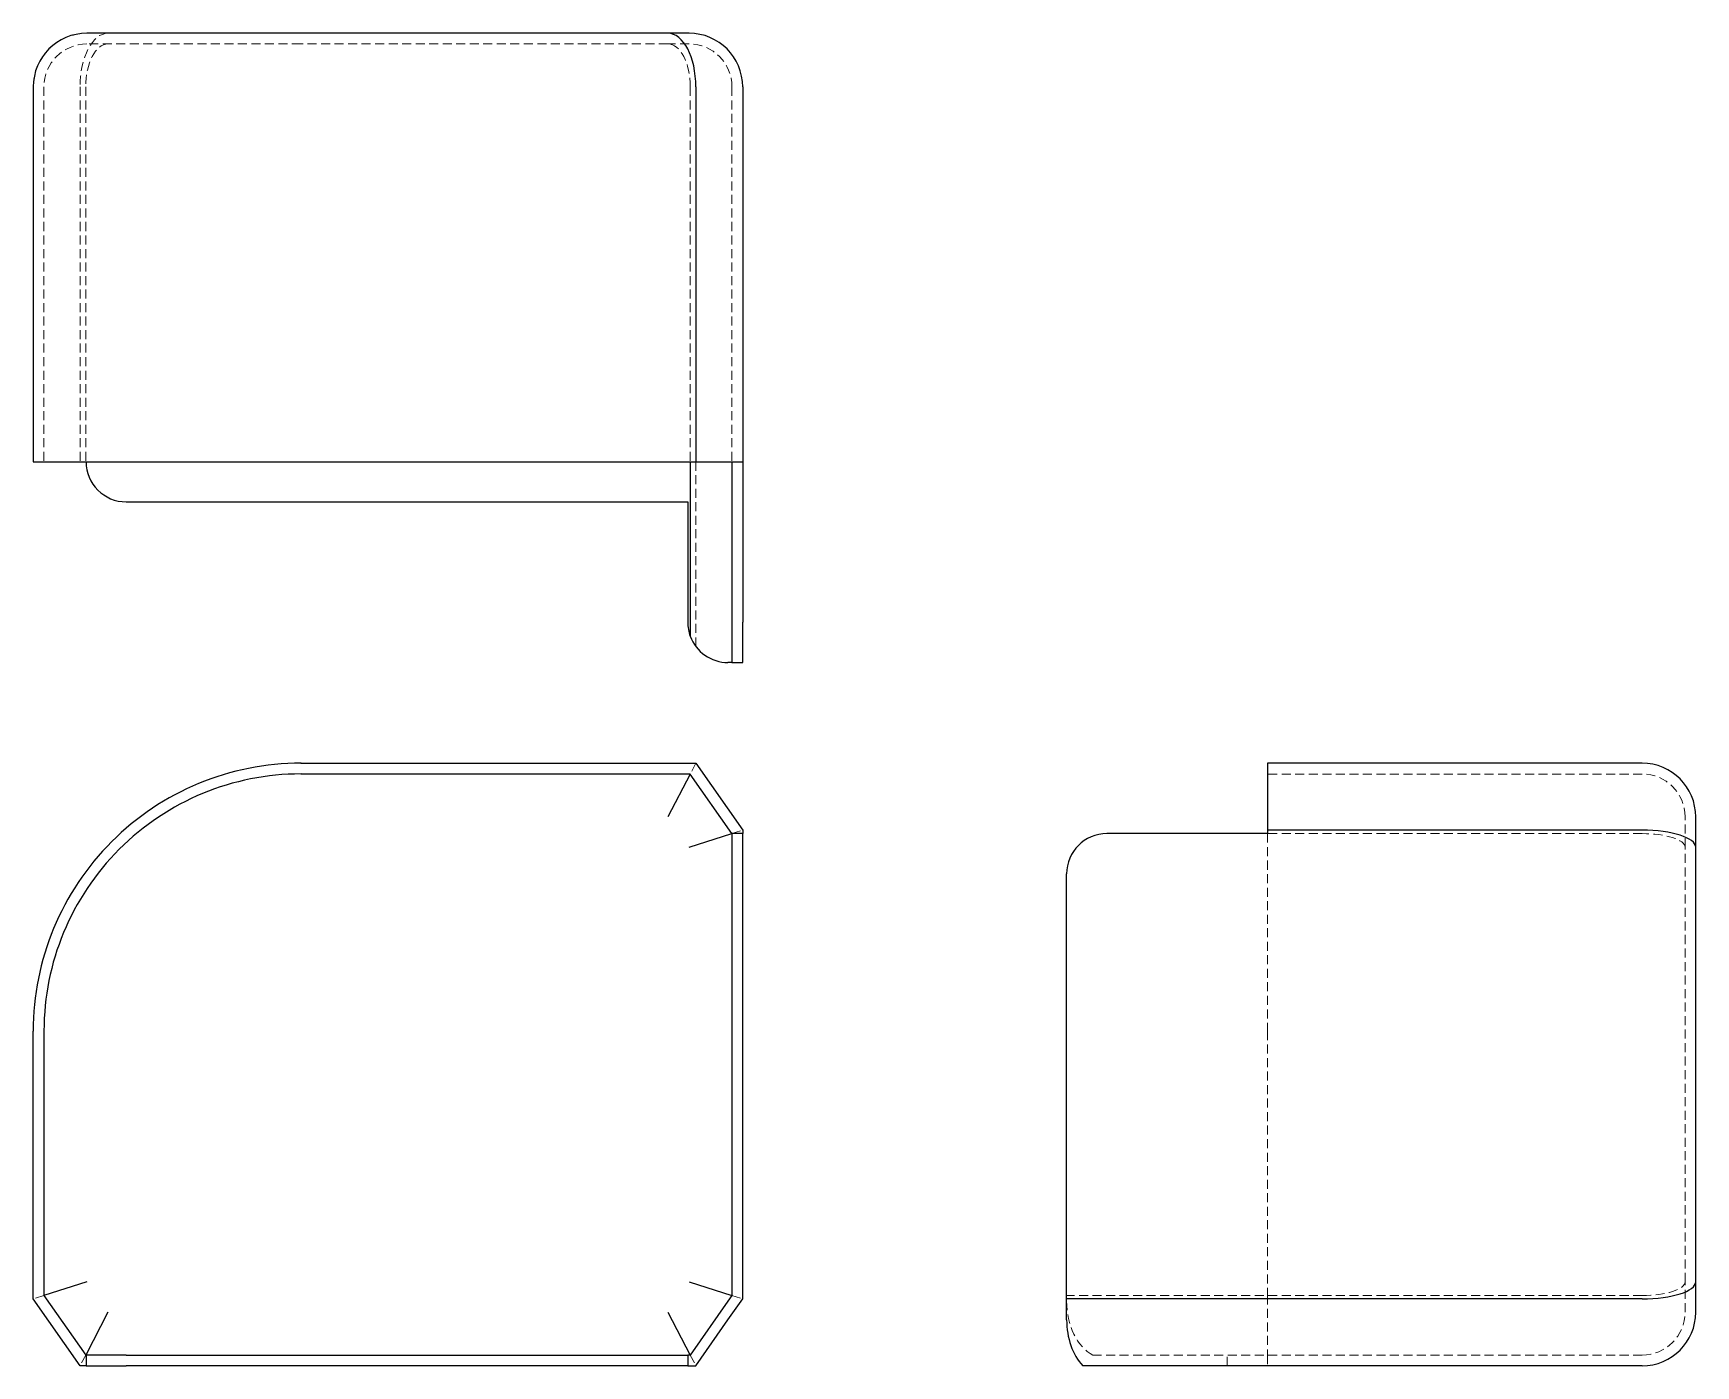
# Model space of a CAD drawing. Header units: millimetres. Extents: x 33 to 267, y 15 to 202.
import ezdxf

# ---------------------------------------------------------------- set-up
doc = ezdxf.new("R2010")
doc.units = ezdxf.units.MM
doc.linetypes.add('HIDDEN', pattern=[1.905, 1.27, -0.635])

msp = doc.modelspace()

# ---------------------------------------------------------------- linework, layer by layer
at = {"color": 7, "linetype": 'Continuous', "lineweight": 25}
for p, q in [((70.74, 202.34), (40.55, 202.34)), ((122.47, 202.34), (70.74, 202.34)), ((125.45, 202.34), (122.47, 202.34)), ((33, 194.79), (33, 141.96)), ((126.4, 194.79), (126.4, 141.96)), ((133, 194.79), (133, 141.96)), ((33, 141.96), (70.74, 141.96)), ((70.74, 141.96), (126.4, 141.96)), ((125.61, 141.96), (125.61, 117.37)), ((126.4, 141.96), (133, 141.96)), ((131.49, 141.96), (131.49, 119.32)), ((133, 141.96), (133, 119.32)), ((46.11, 136.3), (125.26, 136.3)), ((125.26, 136.3), (125.26, 119.32)), ((131.49, 119.32), (131.49, 113.66)), ((133, 113.66), (133, 119.32)), ((131.49, 113.66), (130.92, 113.66)), ((131.49, 113.66), (133, 113.66)), ((70.74, 99.45), (126.4, 99.45)), ((126.4, 99.45), (133, 90.02)), ((259.79, 99.45), (206.96, 99.45)), ((206.96, 99.45), (206.96, 90.02)), ((125.61, 97.94), (70.74, 97.94)), ((125.61, 97.94), (122.47, 91.91)), ((131.49, 89.54), (125.61, 97.94)), ((267.34, 87.64), (267.34, 91.91)), ((125.45, 87.64), (131.49, 89.54)), ((133, 89.54), (131.49, 89.54)), ((131.49, 89.54), (131.49, 83.88)), ((133, 90.02), (133, 89.54)), ((133, 83.88), (133, 89.54)), ((206.96, 89.54), (184.32, 89.54)), ((259.79, 90.02), (206.96, 90.02)), ((206.96, 90.02), (206.96, 89.54)), ((267.34, 26.36), (267.34, 87.64)), ((131.49, 83.88), (131.49, 24.46)), ((133, 23.98), (133, 83.88)), ((178.66, 23.98), (178.66, 83.88)), ((33, 23.98), (33, 61.72)), ((34.51, 61.72), (34.51, 24.46)), ((40.55, 26.36), (34.51, 24.46)), ((125.45, 26.36), (131.49, 24.46)), ((267.34, 22.09), (267.34, 26.36)), ((39.6, 14.55), (33, 23.98)), ((34.51, 24.46), (40.39, 16.06)), ((130.92, 23.65), (125.61, 16.06)), ((131.49, 24.46), (130.92, 23.65)), ((130.92, 21.02), (133, 23.98)), ((178.66, 21.02), (178.66, 23.98)), ((259.79, 23.98), (178.66, 23.98)), ((43.53, 22.09), (40.39, 16.06)), ((122.47, 22.09), (125.61, 16.06)), ((126.4, 14.55), (130.92, 21.02)), ((40.45, 14.55), (39.6, 14.55)), ((40.39, 16.06), (40.45, 16.06)), ((40.45, 16.06), (40.45, 14.55)), ((46.11, 16.06), (40.45, 16.06)), ((40.45, 14.55), (46.11, 14.55)), ((46.11, 16.06), (125.26, 16.06)), ((125.26, 14.55), (46.11, 14.55)), ((125.26, 16.06), (125.26, 14.55)), ((125.61, 16.06), (125.26, 16.06)), ((125.26, 14.55), (126.4, 14.55)), ((259.79, 14.55), (180.92, 14.55))]:
    msp.add_line(p, q, dxfattribs=at)
at = {"color": 7, "linetype": 'HIDDEN', "lineweight": 18}
for p, q in [((40.55, 202.34), (40.55, 202.34)), ((70.74, 200.83), (40.55, 200.83)), ((40.55, 200.83), (40.55, 200.83)), ((122.47, 200.83), (70.74, 200.83)), ((125.45, 200.83), (122.47, 200.83)), ((33, 194.79), (33, 141.96)), ((34.51, 194.79), (34.51, 141.96)), ((34.51, 194.79), (34.51, 141.96)), ((39.6, 194.79), (39.6, 141.96)), ((40.39, 194.79), (40.39, 141.96)), ((125.61, 194.79), (125.61, 141.96)), ((131.49, 194.79), (131.49, 141.96)), ((33, 141.96), (33, 141.96)), ((34.51, 141.96), (34.51, 141.96)), ((126.4, 141.96), (126.4, 115.92)), ((126.4, 99.45), (125.61, 97.94)), ((259.79, 97.94), (206.96, 97.94)), ((265.83, 87.64), (265.83, 91.91)), ((131.49, 89.54), (133, 90.02)), ((259.79, 89.54), (206.96, 89.54)), ((206.96, 89.54), (206.96, 61.72)), ((265.83, 26.36), (265.83, 87.64)), ((206.96, 61.72), (206.96, 24.46)), ((265.83, 22.09), (265.83, 26.36)), ((34.51, 24.46), (33, 23.98)), ((131.49, 24.46), (133, 23.98)), ((259.79, 24.46), (178.66, 24.46)), ((206.96, 24.46), (206.96, 16.06)), ((40.39, 16.06), (39.6, 14.55)), ((125.61, 16.06), (126.4, 14.55)), ((259.79, 16.06), (182.37, 16.06)), ((201.3, 14.55), (201.3, 16.06)), ((206.96, 16.06), (206.96, 14.55))]:
    msp.add_line(p, q, dxfattribs=at)
at = {"color": 7, "linetype": 'Continuous', "lineweight": 25}
for centre, radius, start, end in [((40.55, 194.79), 7.55, 90, 180), ((125.45, 194.79), 7.55, 0, 90), ((46.11, 141.96), 5.66, 180, 270), ((130.92, 119.32), 5.66, 180, 200.1421), ((130.92, 119.32), 5.66, 200.1421, 270), ((70.74, 61.72), 37.74, 89.9901, 180), ((259.79, 91.91), 7.55, 0, 90), ((70.74, 61.72), 36.23, 89.9897, 180), ((184.32, 83.88), 5.66, 90, 180), ((259.79, 22.09), 7.55, 270, 0)]:
    msp.add_arc(centre, radius, start, end, dxfattribs=at)
at = {"color": 7, "linetype": 'HIDDEN', "lineweight": 18}
for centre, radius, start, end in [((40.55, 194.79), 7.55, 90, 180), ((40.55, 194.79), 6.04, 90, 180), ((40.55, 194.79), 6.04, 90, 180), ((125.45, 194.79), 6.04, 0, 90), ((259.79, 91.91), 6.04, 0, 90), ((259.79, 22.09), 6.04, 270, 0)]:
    msp.add_arc(centre, radius, start, end, dxfattribs=at)
for centre, major_axis, ratio, start_param, end_param in [((43.53, 194.79), (0, 7.55), 0.520656, 0, 1.570796), ((43.53, 194.79), (0, 6.04), 0.520656, 0, 1.570796), ((122.47, 194.79), (0, 6.04), 0.520656, 4.712389, 6.283185), ((259.79, 87.64), (6.04, 0), 0.315222, 0, 1.570796), ((259.79, 26.36), (6.04, 0), 0.315222, 4.712389, 6.283185), ((184.32, 23.65), (0, 8.09), 0.7, 1.570796, 2.790046)]:
    msp.add_ellipse(centre, major_axis=major_axis, ratio=ratio, start_param=start_param, end_param=end_param, dxfattribs=at)
at = {"color": 7, "linetype": 'Continuous', "lineweight": 25}
for centre, major_axis, ratio, start_param, end_param in [((122.47, 194.79), (0, 7.55), 0.520656, 4.712389, 6.283185), ((259.79, 87.64), (7.55, 0), 0.315222, 0, 1.570796), ((259.79, 26.36), (7.55, 0), 0.315222, 4.712389, 6.283185), ((184.32, 21.02), (0, 8.09), 0.7, 1.570796, 2.498091)]:
    msp.add_ellipse(centre, major_axis=major_axis, ratio=ratio, start_param=start_param, end_param=end_param, dxfattribs=at)

doc.saveas('drawing.dxf')
